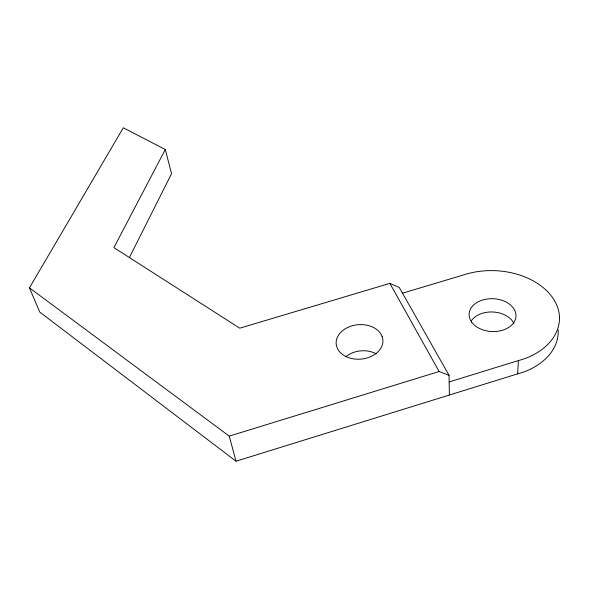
<?xml version="1.0" encoding="UTF-8"?>
<svg xmlns="http://www.w3.org/2000/svg" width="589" height="589" viewBox="0 0 589 589"><rect width="100%" height="100%" fill="white"/><g stroke="black" fill="none" stroke-linecap="round" stroke-linejoin="round"><path stroke-width="0.88" d="M129.455 257.437L171.546 173.703L165.295 149.496L123.307 127.791L29.45 287.844L39.787 312.104L236.02 461.209L517.635 373.853L518.386 360.564C538.243 355.491 559.278 340.442 559.55 318.053A66.13 46.369 2.6 0 0 465.84 274.231L402.272 293.278M165.295 149.496L113.898 247.623L239.738 328.191L389.874 283.375L399.239 287.425L449.039 375.281L449.378 395.028M517.635 373.853C537.374 368.824 558.026 353.68 558.269 331.504A65.254 46.34 3 0 0 558.203 329.862M449.157 381.952L518.386 360.564M29.45 287.844L229.254 436.125L439.114 371.519L449.039 375.281M389.874 283.375L439.114 371.519M229.254 436.125L236.02 461.209M345.75 356.794A22.809 17.243 -4.6 0 1 376.187 353.82M471.531 320.49A23.14 16.426 3 0 1 493.56 312.037A23.14 16.426 3 0 1 513.932 323.361M471.679 322.131L470.265 319.709A23.45 16.433 2.6 0 1 496.225 298.984A23.45 16.433 2.6 0 1 511.524 325.231A23.45 16.433 2.6 0 1 471.679 322.131M382.18 336.65L380.98 334.14A23.442 17.265 -5.1 0 0 352.288 325.761A23.442 17.265 -5.1 0 0 336.687 346.59L337.769 349.144A23.442 17.265 -5.1 0 0 366.778 358.068A23.442 17.265 -5.1 0 0 382.18 336.65"/></g></svg>
